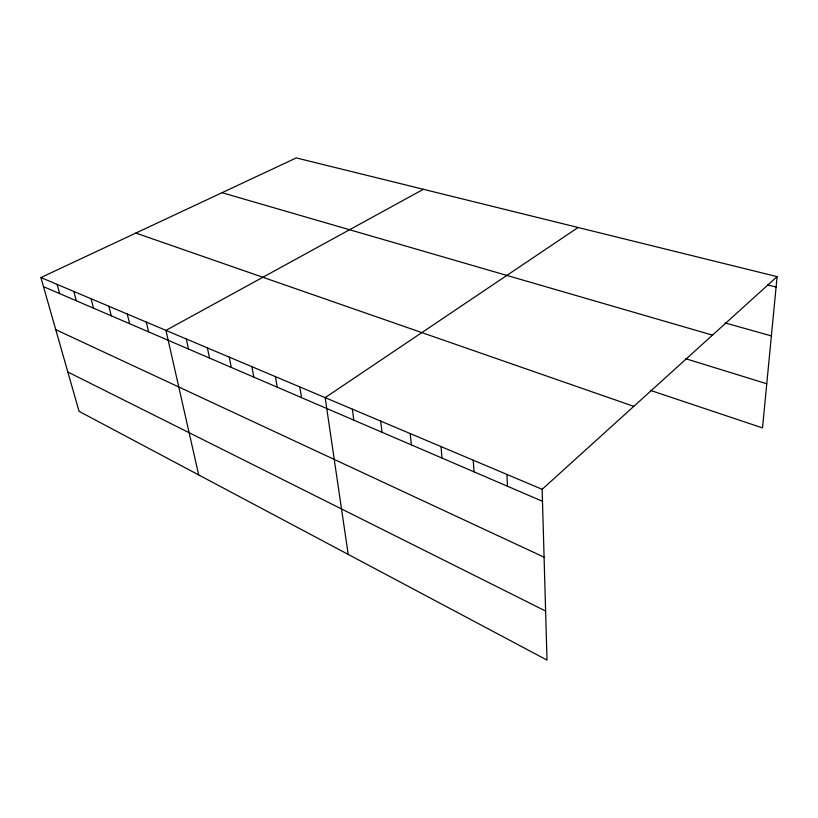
<?xml version="1.0" encoding="UTF-8"?>
<svg xmlns="http://www.w3.org/2000/svg" width="818" height="818" viewBox="0 0 818 818"><rect width="100%" height="100%" fill="white"/><g stroke="black" fill="none" stroke-linecap="round" stroke-linejoin="round"><path stroke-width="1.23" d="M777.1 276.637L542.15 489.317L547.007 660.085L79.049 411.331L40.9 277.547L296.29 157.915L777.1 276.637L762.509 427.906L650.32 390.35M578.081 227.496L325.165 397.64L348.202 554.399M423.366 189.295L165.952 330.38L198.692 474.931M767.683 284.909L776.098 287.036M725.065 322.906L771.384 335.922M222.026 192.7L712.488 335.135M685.76 358.734L766.763 383.765M135.839 233.069L633.797 406.362M40.9 277.547L542.15 489.317M43.497 286.648L542.498 501.301M55.757 329.664L544.082 557.191M67.833 372.016L545.606 611.056M57.096 284.388L59.653 293.601M73.804 291.443L76.319 300.768M91.054 298.734L93.528 308.171M108.855 306.259L111.279 315.809M127.26 314.03L129.633 323.703M146.279 322.067L148.59 331.863M186.31 338.979L188.488 349.02M207.404 347.885L209.5 358.059M229.244 357.118L231.259 367.425M251.903 366.689L253.825 377.129M275.41 376.617L277.23 387.2M299.807 386.934L301.525 397.65M352.353 409.133L353.816 420.145M380.667 421.096L381.986 432.262M410.207 433.571L411.362 444.89M441.025 446.597L442.006 458.08M473.233 460.197L474.011 471.843M506.904 474.43L507.477 486.24"/></g></svg>
